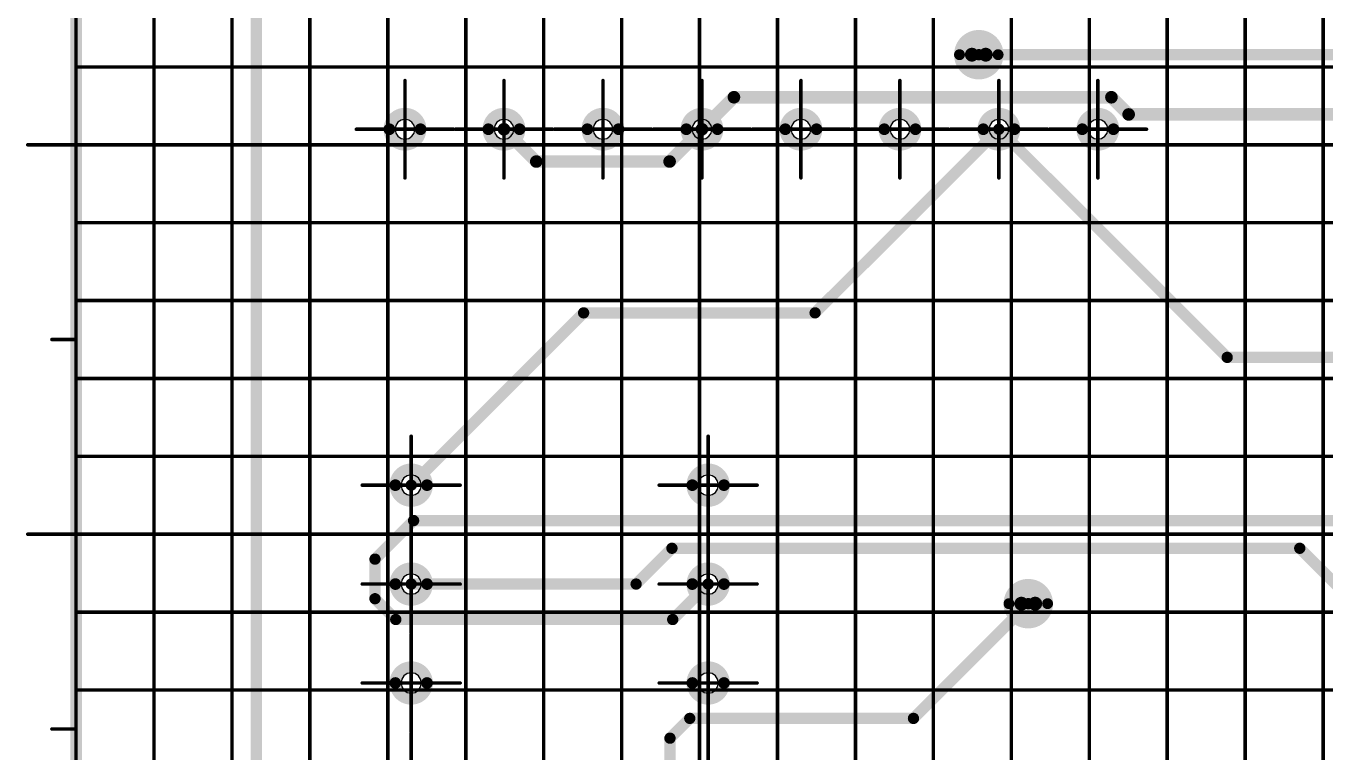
# Model space of a CAD drawing. Header units: millimetres. Extents: x 95 to 923, y 69 to 658.
# Drawn here: x 616.6 to 683.2, y 520.8 to 558.1 of the extents above; entities that cross this region are included whole.
import ezdxf

# ---------------------------------------------------------------- set-up
doc = ezdxf.new("R2010")
doc.units = ezdxf.units.MM
for name, color, linetype in [('Mechanical11', 56, 'Continuous'), ('Mechanical12', 56, 'Continuous'), ('Mechanical7', 56, 'Continuous'), ('Mechanical9', 56, 'Continuous')]:
    doc.layers.add(name, color=color, linetype=linetype)

msp = doc.modelspace()

# ---------------------------------------------------------------- linework, layer by layer
at = {"layer": 'Mechanical11', "color": 7}
for p, q in [((635.551, 553.017), (635.512, 552.822)), ((635.512, 552.822), (636.022, 552.822)), ((635.661, 553.182), (635.551, 553.017)), ((635.827, 553.293), (635.661, 553.182)), ((636.022, 553.332), (635.827, 553.293)), ((636.022, 552.822), (636.022, 553.332)), ((636.217, 553.293), (636.022, 553.332)), ((636.022, 553.332), (636.022, 552.822)), ((636.022, 552.822), (636.532, 552.822)), ((636.382, 553.182), (636.217, 553.293)), ((636.493, 553.017), (636.382, 553.182)), ((636.532, 552.822), (636.493, 553.017)), ((640.631, 553.017), (640.592, 552.822)), ((640.592, 552.822), (641.102, 552.822)), ((640.741, 553.182), (640.631, 553.017)), ((640.907, 553.293), (640.741, 553.182)), ((641.102, 553.332), (640.907, 553.293)), ((641.102, 552.822), (641.102, 553.332)), ((641.297, 553.293), (641.102, 553.332)), ((641.102, 553.332), (641.102, 552.822)), ((641.102, 552.822), (641.612, 552.822)), ((641.462, 553.182), (641.297, 553.293)), ((641.573, 553.017), (641.462, 553.182)), ((641.612, 552.822), (641.573, 553.017)), ((645.711, 553.017), (645.672, 552.822)), ((645.672, 552.822), (646.182, 552.822)), ((645.821, 553.182), (645.711, 553.017)), ((645.987, 553.293), (645.821, 553.182)), ((646.182, 553.332), (645.987, 553.293)), ((646.182, 552.822), (646.182, 553.332)), ((646.377, 553.293), (646.182, 553.332)), ((646.182, 553.332), (646.182, 552.822)), ((646.182, 552.822), (646.692, 552.822)), ((646.542, 553.182), (646.377, 553.293)), ((646.653, 553.017), (646.542, 553.182)), ((646.692, 552.822), (646.653, 553.017)), ((650.791, 553.017), (650.752, 552.822)), ((650.752, 552.822), (651.262, 552.822)), ((650.901, 553.182), (650.791, 553.017)), ((651.067, 553.293), (650.901, 553.182)), ((651.262, 553.332), (651.067, 553.293)), ((651.262, 552.822), (651.262, 553.332)), ((651.457, 553.293), (651.262, 553.332)), ((651.262, 553.332), (651.262, 552.822)), ((651.262, 552.822), (651.772, 552.822)), ((651.622, 553.182), (651.457, 553.293)), ((651.733, 553.017), (651.622, 553.182)), ((651.772, 552.822), (651.733, 553.017)), ((655.871, 553.017), (655.832, 552.822)), ((655.832, 552.822), (656.342, 552.822)), ((655.981, 553.182), (655.871, 553.017)), ((656.147, 553.293), (655.981, 553.182)), ((656.342, 553.332), (656.147, 553.293)), ((656.342, 552.822), (656.342, 553.332)), ((656.537, 553.293), (656.342, 553.332)), ((656.342, 553.332), (656.342, 552.822)), ((656.342, 552.822), (656.852, 552.822)), ((656.702, 553.182), (656.537, 553.293)), ((656.813, 553.017), (656.702, 553.182)), ((656.852, 552.822), (656.813, 553.017)), ((660.951, 553.017), (660.912, 552.822)), ((660.912, 552.822), (661.422, 552.822)), ((661.061, 553.182), (660.951, 553.017)), ((661.227, 553.293), (661.061, 553.182)), ((661.422, 553.332), (661.227, 553.293)), ((661.422, 552.822), (661.422, 553.332)), ((661.617, 553.293), (661.422, 553.332)), ((661.422, 553.332), (661.422, 552.822)), ((661.422, 552.822), (661.932, 552.822)), ((661.782, 553.182), (661.617, 553.293)), ((661.893, 553.017), (661.782, 553.182)), ((661.932, 552.822), (661.893, 553.017)), ((666.031, 553.017), (665.992, 552.822)), ((665.992, 552.822), (666.502, 552.822)), ((666.141, 553.182), (666.031, 553.017)), ((666.307, 553.293), (666.141, 553.182)), ((666.502, 553.332), (666.307, 553.293)), ((666.502, 552.822), (666.502, 553.332)), ((666.697, 553.293), (666.502, 553.332)), ((666.502, 553.332), (666.502, 552.822)), ((666.502, 552.822), (667.012, 552.822)), ((666.862, 553.182), (666.697, 553.293)), ((666.973, 553.017), (666.862, 553.182)), ((667.012, 552.822), (666.973, 553.017)), ((671.111, 553.017), (671.072, 552.822)), ((671.072, 552.822), (671.582, 552.822)), ((671.221, 553.182), (671.111, 553.017)), ((671.387, 553.293), (671.221, 553.182)), ((671.582, 553.332), (671.387, 553.293)), ((671.582, 552.822), (671.582, 553.332)), ((671.777, 553.293), (671.582, 553.332)), ((671.582, 553.332), (671.582, 552.822)), ((671.582, 552.822), (672.092, 552.822)), ((671.942, 553.182), (671.777, 553.293)), ((672.053, 553.017), (671.942, 553.182)), ((672.092, 552.822), (672.053, 553.017)), ((636.542, 535.025), (636.342, 535.065)), ((636.342, 535.065), (636.342, 534.542)), ((636.712, 534.912), (636.542, 535.025)), ((636.825, 534.742), (636.712, 534.912)), ((636.865, 534.542), (636.825, 534.742)), ((651.782, 535.025), (651.582, 535.065)), ((651.582, 535.065), (651.582, 534.542)), ((651.952, 534.912), (651.782, 535.025)), ((652.065, 534.742), (651.952, 534.912)), ((652.105, 534.542), (652.065, 534.742)), ((636.342, 534.542), (635.819, 534.542)), ((635.819, 534.542), (635.859, 534.342)), ((635.859, 534.342), (635.972, 534.172)), ((635.972, 534.172), (636.142, 534.059)), ((636.142, 534.059), (636.342, 534.019)), ((636.342, 534.542), (636.342, 534.019)), ((636.865, 534.542), (636.342, 534.542)), ((636.342, 534.019), (636.342, 534.542)), ((636.342, 534.542), (636.865, 534.542)), ((636.342, 534.019), (636.542, 534.059)), ((636.542, 534.059), (636.712, 534.172)), ((636.712, 534.172), (636.825, 534.342)), ((636.825, 534.342), (636.865, 534.542)), ((651.582, 534.542), (651.059, 534.542)), ((651.059, 534.542), (651.099, 534.342)), ((651.099, 534.342), (651.212, 534.172)), ((651.212, 534.172), (651.382, 534.059)), ((651.382, 534.059), (651.582, 534.019)), ((651.582, 534.542), (651.582, 534.019)), ((652.105, 534.542), (651.582, 534.542)), ((651.582, 534.019), (651.582, 534.542)), ((651.582, 534.542), (652.105, 534.542)), ((651.582, 534.019), (651.782, 534.059)), ((651.782, 534.059), (651.952, 534.172)), ((651.952, 534.172), (652.065, 534.342)), ((652.065, 534.342), (652.105, 534.542)), ((636.342, 529.462), (635.819, 529.462)), ((635.819, 529.462), (635.859, 529.262)), ((636.542, 529.945), (636.342, 529.985)), ((636.342, 529.985), (636.342, 529.462)), ((636.342, 529.462), (636.342, 528.939)), ((636.865, 529.462), (636.342, 529.462)), ((636.342, 528.939), (636.342, 529.462)), ((636.342, 529.462), (636.865, 529.462)), ((636.712, 529.832), (636.542, 529.945)), ((636.825, 529.662), (636.712, 529.832)), ((636.865, 529.462), (636.825, 529.662)), ((636.825, 529.262), (636.865, 529.462)), ((651.582, 529.462), (651.059, 529.462)), ((651.059, 529.462), (651.099, 529.262)), ((651.782, 529.945), (651.582, 529.985)), ((651.582, 529.985), (651.582, 529.462)), ((651.582, 529.462), (651.582, 528.939)), ((652.105, 529.462), (651.582, 529.462)), ((651.582, 528.939), (651.582, 529.462)), ((651.582, 529.462), (652.105, 529.462)), ((651.952, 529.832), (651.782, 529.945)), ((652.065, 529.662), (651.952, 529.832)), ((652.105, 529.462), (652.065, 529.662)), ((652.065, 529.262), (652.105, 529.462)), ((635.859, 529.262), (635.972, 529.092)), ((635.972, 529.092), (636.142, 528.979)), ((636.142, 528.979), (636.342, 528.939)), ((636.342, 528.939), (636.542, 528.979)), ((636.542, 528.979), (636.712, 529.092)), ((636.712, 529.092), (636.825, 529.262)), ((651.099, 529.262), (651.212, 529.092)), ((651.212, 529.092), (651.382, 528.979)), ((651.382, 528.979), (651.582, 528.939)), ((651.582, 528.939), (651.782, 528.979)), ((651.782, 528.979), (651.952, 529.092)), ((651.952, 529.092), (652.065, 529.262)), ((636.542, 524.865), (636.342, 524.905)), ((636.342, 524.905), (636.342, 524.382)), ((636.712, 524.752), (636.542, 524.865)), ((636.825, 524.582), (636.712, 524.752)), ((651.782, 524.865), (651.582, 524.905)), ((651.582, 524.905), (651.582, 524.382)), ((651.952, 524.752), (651.782, 524.865)), ((652.065, 524.582), (651.952, 524.752)), ((636.342, 524.382), (635.819, 524.382)), ((635.819, 524.382), (635.859, 524.182)), ((635.859, 524.182), (635.972, 524.012)), ((635.972, 524.012), (636.142, 523.899)), ((636.342, 524.382), (636.342, 523.859)), ((636.865, 524.382), (636.342, 524.382)), ((636.342, 523.859), (636.342, 524.382)), ((636.342, 524.382), (636.865, 524.382)), ((636.542, 523.899), (636.712, 524.012)), ((636.712, 524.012), (636.825, 524.182)), ((636.865, 524.382), (636.825, 524.582)), ((636.825, 524.182), (636.865, 524.382)), ((651.582, 524.382), (651.059, 524.382)), ((651.059, 524.382), (651.099, 524.182)), ((651.099, 524.182), (651.212, 524.012)), ((651.212, 524.012), (651.382, 523.899)), ((651.582, 524.382), (651.582, 523.859)), ((652.105, 524.382), (651.582, 524.382)), ((651.582, 523.859), (651.582, 524.382)), ((651.582, 524.382), (652.105, 524.382)), ((651.782, 523.899), (651.952, 524.012)), ((651.952, 524.012), (652.065, 524.182)), ((652.105, 524.382), (652.065, 524.582)), ((652.065, 524.182), (652.105, 524.382)), ((636.142, 523.899), (636.342, 523.859)), ((636.342, 523.859), (636.542, 523.899)), ((651.382, 523.899), (651.582, 523.859)), ((651.582, 523.859), (651.782, 523.899))]:
    msp.add_line(p, q, dxfattribs=at)
for points, const_width in [([(665.827, 556.65, 1), (665.116, 556.65, 1)], 0.711), ([(664.938, 556.65, 1), (665.294, 556.65, 1)], 0.356), ([(665.649, 556.65, 1), (666.005, 556.65, 1)], 0.356), ([(668.367, 528.456, 1), (667.656, 528.456, 1)], 0.711), ([(667.478, 528.456, 1), (667.834, 528.456, 1)], 0.356), ([(668.189, 528.456, 1), (668.545, 528.456, 1)], 0.356)]:
    msp.add_lwpolyline(points, format="xyb", close=True, dxfattribs=dict(at, const_width=const_width))
at = {"layer": 'Mechanical12', "color": 7}
for p, q in [((636.022, 552.822), (635.512, 552.822)), ((635.512, 552.822), (635.551, 552.627)), ((636.532, 552.822), (636.022, 552.822)), ((636.022, 552.822), (636.022, 552.312)), ((636.022, 552.312), (636.022, 552.822)), ((636.493, 552.627), (636.532, 552.822)), ((641.102, 552.822), (640.592, 552.822)), ((640.592, 552.822), (640.631, 552.627)), ((641.612, 552.822), (641.102, 552.822)), ((641.102, 552.822), (641.102, 552.312)), ((641.102, 552.312), (641.102, 552.822)), ((641.573, 552.627), (641.612, 552.822)), ((646.182, 552.822), (645.672, 552.822)), ((645.672, 552.822), (645.711, 552.627)), ((646.692, 552.822), (646.182, 552.822)), ((646.182, 552.822), (646.182, 552.312)), ((646.182, 552.312), (646.182, 552.822)), ((646.653, 552.627), (646.692, 552.822)), ((651.262, 552.822), (650.752, 552.822)), ((650.752, 552.822), (650.791, 552.627)), ((651.772, 552.822), (651.262, 552.822)), ((651.262, 552.822), (651.262, 552.312)), ((651.262, 552.312), (651.262, 552.822)), ((651.733, 552.627), (651.772, 552.822)), ((656.342, 552.822), (655.832, 552.822)), ((655.832, 552.822), (655.871, 552.627)), ((656.852, 552.822), (656.342, 552.822)), ((656.342, 552.822), (656.342, 552.312)), ((656.342, 552.312), (656.342, 552.822)), ((656.813, 552.627), (656.852, 552.822)), ((661.422, 552.822), (660.912, 552.822)), ((660.912, 552.822), (660.951, 552.627)), ((661.932, 552.822), (661.422, 552.822)), ((661.422, 552.822), (661.422, 552.312)), ((661.422, 552.312), (661.422, 552.822)), ((661.893, 552.627), (661.932, 552.822)), ((666.502, 552.822), (665.992, 552.822)), ((665.992, 552.822), (666.031, 552.627)), ((667.012, 552.822), (666.502, 552.822)), ((666.502, 552.822), (666.502, 552.312)), ((666.502, 552.312), (666.502, 552.822)), ((666.973, 552.627), (667.012, 552.822)), ((671.582, 552.822), (671.072, 552.822)), ((671.072, 552.822), (671.111, 552.627)), ((672.092, 552.822), (671.582, 552.822)), ((671.582, 552.822), (671.582, 552.312)), ((671.582, 552.312), (671.582, 552.822)), ((672.053, 552.627), (672.092, 552.822)), ((635.551, 552.627), (635.661, 552.461)), ((635.661, 552.461), (635.827, 552.351)), ((635.827, 552.351), (636.022, 552.312)), ((636.022, 552.312), (636.217, 552.351)), ((636.217, 552.351), (636.382, 552.461)), ((636.382, 552.461), (636.493, 552.627)), ((640.631, 552.627), (640.741, 552.461)), ((640.741, 552.461), (640.907, 552.351)), ((640.907, 552.351), (641.102, 552.312)), ((641.102, 552.312), (641.297, 552.351)), ((641.297, 552.351), (641.462, 552.461)), ((641.462, 552.461), (641.573, 552.627)), ((645.711, 552.627), (645.821, 552.461)), ((645.821, 552.461), (645.987, 552.351)), ((645.987, 552.351), (646.182, 552.312)), ((646.182, 552.312), (646.377, 552.351)), ((646.377, 552.351), (646.542, 552.461)), ((646.542, 552.461), (646.653, 552.627)), ((650.791, 552.627), (650.901, 552.461)), ((650.901, 552.461), (651.067, 552.351)), ((651.067, 552.351), (651.262, 552.312)), ((651.262, 552.312), (651.457, 552.351)), ((651.457, 552.351), (651.622, 552.461)), ((651.622, 552.461), (651.733, 552.627)), ((655.871, 552.627), (655.981, 552.461)), ((655.981, 552.461), (656.147, 552.351)), ((656.147, 552.351), (656.342, 552.312)), ((656.342, 552.312), (656.537, 552.351)), ((656.537, 552.351), (656.702, 552.461)), ((656.702, 552.461), (656.813, 552.627)), ((660.951, 552.627), (661.061, 552.461)), ((661.061, 552.461), (661.227, 552.351)), ((661.227, 552.351), (661.422, 552.312)), ((661.422, 552.312), (661.617, 552.351)), ((661.617, 552.351), (661.782, 552.461)), ((661.782, 552.461), (661.893, 552.627)), ((666.031, 552.627), (666.141, 552.461)), ((666.141, 552.461), (666.307, 552.351)), ((666.307, 552.351), (666.502, 552.312)), ((666.502, 552.312), (666.697, 552.351)), ((666.697, 552.351), (666.862, 552.461)), ((666.862, 552.461), (666.973, 552.627)), ((671.111, 552.627), (671.221, 552.461)), ((671.221, 552.461), (671.387, 552.351)), ((671.387, 552.351), (671.582, 552.312)), ((671.582, 552.312), (671.777, 552.351)), ((671.777, 552.351), (671.942, 552.461)), ((671.942, 552.461), (672.053, 552.627)), ((635.859, 534.742), (635.819, 534.542)), ((635.972, 534.912), (635.859, 534.742)), ((636.142, 535.025), (635.972, 534.912)), ((636.342, 535.065), (636.142, 535.025)), ((636.342, 534.542), (636.342, 535.065)), ((651.099, 534.742), (651.059, 534.542)), ((651.212, 534.912), (651.099, 534.742)), ((651.382, 535.025), (651.212, 534.912)), ((651.582, 535.065), (651.382, 535.025)), ((651.582, 534.542), (651.582, 535.065)), ((635.819, 534.542), (636.342, 534.542)), ((651.059, 534.542), (651.582, 534.542)), ((635.859, 529.662), (635.819, 529.462)), ((635.819, 529.462), (636.342, 529.462)), ((635.972, 529.832), (635.859, 529.662)), ((636.142, 529.945), (635.972, 529.832)), ((636.342, 529.985), (636.142, 529.945)), ((636.342, 529.462), (636.342, 529.985)), ((651.099, 529.662), (651.059, 529.462)), ((651.059, 529.462), (651.582, 529.462)), ((651.212, 529.832), (651.099, 529.662)), ((651.382, 529.945), (651.212, 529.832)), ((651.582, 529.985), (651.382, 529.945)), ((651.582, 529.462), (651.582, 529.985)), ((635.972, 524.752), (635.859, 524.582)), ((636.142, 524.865), (635.972, 524.752)), ((636.342, 524.905), (636.142, 524.865)), ((636.342, 524.382), (636.342, 524.905)), ((651.212, 524.752), (651.099, 524.582)), ((651.382, 524.865), (651.212, 524.752)), ((651.582, 524.905), (651.382, 524.865)), ((651.582, 524.382), (651.582, 524.905)), ((635.859, 524.582), (635.819, 524.382)), ((635.819, 524.382), (636.342, 524.382)), ((651.099, 524.582), (651.059, 524.382)), ((651.059, 524.382), (651.582, 524.382))]:
    msp.add_line(p, q, dxfattribs=at)
for points, const_width in [([(619.142, 250.822), (619.142, 612.022)], 0.6), ([(619.142, 250.822), (619.142, 612.022)], 0.6), ([(628.388, 490.102), (628.388, 585.403)], 0.58), ([(665.472, 556.65), (686.096, 556.65)], 0.58), ([(651.262, 552.822), (652.906, 554.465)], 0.646), ([(652.906, 554.465), (672.279, 554.465)], 0.646), ([(672.279, 554.465), (673.162, 553.582)], 0.646), ([(673.162, 553.582), (686.182, 553.582)], 0.646), ([(641.102, 552.822), (642.76, 551.163)], 0.646), ([(649.604, 551.163), (651.262, 552.822)], 0.646), ([(657.071, 543.391), (666.502, 552.822)], 0.58), ([(666.502, 552.822), (678.219, 541.105)], 0.58), ([(642.76, 551.163), (649.604, 551.163)], 0.646), ([(636.342, 534.542), (645.191, 543.391)], 0.58), ([(645.191, 543.391), (657.071, 543.391)], 0.58), ([(678.219, 541.105), (696.053, 541.105)], 0.58), ([(634.484, 530.742), (636.465, 532.723)], 0.58), ([(636.465, 532.723), (708.956, 532.723)], 0.58), ([(647.885, 529.462), (649.724, 531.301)], 0.58), ([(649.724, 531.301), (681.943, 531.301)], 0.58), ([(681.943, 531.301), (707.182, 506.062)], 0.58), ([(634.484, 528.71), (634.484, 530.742)], 0.58), ([(636.342, 529.462), (647.885, 529.462)], 0.58), ([(649.763, 527.643), (651.582, 529.462)], 0.58), ([(634.484, 528.71), (635.55, 527.643)], 0.58), ([(662.119, 522.563), (668.012, 528.456)], 0.58), ([(635.55, 527.643), (649.763, 527.643)], 0.58), ([(649.622, 521.547), (650.638, 522.563)], 0.58), ([(650.638, 522.563), (662.119, 522.563)], 0.58), ([(649.622, 514.181), (649.622, 521.547)], 0.58)]:
    msp.add_lwpolyline(points, dxfattribs=dict(at, const_width=const_width))
for points, const_width in [([(666.462, 556.65, 1), (664.481, 556.65, 1)], 0.559), ([(664.341, 556.65, 1), (664.621, 556.65, 1)], 0.279), ([(665.327, 556.65, 1), (665.617, 556.65, 1)], 0.29), ([(666.322, 556.65, 1), (666.602, 556.65, 1)], 0.279), ([(652.744, 554.465, 1), (653.067, 554.465, 1)], 0.323), ([(652.744, 554.465, 1), (653.067, 554.465, 1)], 0.323), ([(672.117, 554.465, 1), (672.44, 554.465, 1)], 0.323), ([(672.117, 554.465, 1), (672.44, 554.465, 1)], 0.323), ([(636.822, 552.822, 1), (635.222, 552.822, 1)], 0.6), ([(641.902, 552.822, 1), (640.302, 552.822, 1)], 0.6), ([(646.982, 552.822, 1), (645.382, 552.822, 1)], 0.6), ([(652.062, 552.822, 1), (650.462, 552.822, 1)], 0.6), ([(657.142, 552.822, 1), (655.542, 552.822, 1)], 0.6), ([(662.222, 552.822, 1), (660.622, 552.822, 1)], 0.6), ([(667.302, 552.822, 1), (665.702, 552.822, 1)], 0.6), ([(672.382, 552.822, 1), (670.782, 552.822, 1)], 0.6), ([(673.001, 553.582, 1), (673.324, 553.582, 1)], 0.323), ([(673.001, 553.582, 1), (673.324, 553.582, 1)], 0.323), ([(635.072, 552.822, 1), (635.372, 552.822, 1)], 0.3), ([(636.672, 552.822, 1), (636.972, 552.822, 1)], 0.3), ([(640.152, 552.822, 1), (640.452, 552.822, 1)], 0.3), ([(640.94, 552.822, 1), (641.263, 552.822, 1)], 0.323), ([(641.752, 552.822, 1), (642.052, 552.822, 1)], 0.3), ([(645.232, 552.822, 1), (645.532, 552.822, 1)], 0.3), ([(646.832, 552.822, 1), (647.132, 552.822, 1)], 0.3), ([(650.312, 552.822, 1), (650.612, 552.822, 1)], 0.3), ([(651.1, 552.822, 1), (651.423, 552.822, 1)], 0.323), ([(651.1, 552.822, 1), (651.423, 552.822, 1)], 0.323), ([(651.912, 552.822, 1), (652.212, 552.822, 1)], 0.3), ([(655.392, 552.822, 1), (655.692, 552.822, 1)], 0.3), ([(656.992, 552.822, 1), (657.292, 552.822, 1)], 0.3), ([(660.472, 552.822, 1), (660.772, 552.822, 1)], 0.3), ([(662.072, 552.822, 1), (662.372, 552.822, 1)], 0.3), ([(665.552, 552.822, 1), (665.852, 552.822, 1)], 0.3), ([(666.357, 552.822, 1), (666.647, 552.822, 1)], 0.29), ([(666.357, 552.822, 1), (666.647, 552.822, 1)], 0.29), ([(667.152, 552.822, 1), (667.452, 552.822, 1)], 0.3), ([(670.632, 552.822, 1), (670.932, 552.822, 1)], 0.3), ([(672.232, 552.822, 1), (672.532, 552.822, 1)], 0.3), ([(642.599, 551.163, 1), (642.922, 551.163, 1)], 0.323), ([(642.599, 551.163, 1), (642.922, 551.163, 1)], 0.323), ([(649.442, 551.163, 1), (649.765, 551.163, 1)], 0.323), ([(649.442, 551.163, 1), (649.765, 551.163, 1)], 0.323), ([(645.046, 543.391, 1), (645.336, 543.391, 1)], 0.29), ([(645.046, 543.391, 1), (645.336, 543.391, 1)], 0.29), ([(656.926, 543.391, 1), (657.216, 543.391, 1)], 0.29), ([(656.926, 543.391, 1), (657.216, 543.391, 1)], 0.29), ([(678.074, 541.105, 1), (678.364, 541.105, 1)], 0.29), ([(678.074, 541.105, 1), (678.364, 541.105, 1)], 0.29), ([(637.155, 534.542, 1), (635.529, 534.542, 1)], 0.6), ([(652.395, 534.542, 1), (650.769, 534.542, 1)], 0.6), ([(635.379, 534.542, 1), (635.679, 534.542, 1)], 0.3), ([(636.197, 534.542, 1), (636.487, 534.542, 1)], 0.29), ([(637.005, 534.542, 1), (637.305, 534.542, 1)], 0.3), ([(650.619, 534.542, 1), (650.919, 534.542, 1)], 0.3), ([(652.245, 534.542, 1), (652.545, 534.542, 1)], 0.3), ([(636.32, 532.723, 1), (636.61, 532.723, 1)], 0.29), ([(636.32, 532.723, 1), (636.61, 532.723, 1)], 0.29), ([(649.579, 531.301, 1), (649.869, 531.301, 1)], 0.29), ([(649.579, 531.301, 1), (649.869, 531.301, 1)], 0.29), ([(681.798, 531.301, 1), (682.088, 531.301, 1)], 0.29), ([(681.798, 531.301, 1), (682.088, 531.301, 1)], 0.29), ([(634.339, 530.742, 1), (634.629, 530.742, 1)], 0.29), ([(634.339, 530.742, 1), (634.629, 530.742, 1)], 0.29), ([(637.155, 529.462, 1), (635.529, 529.462, 1)], 0.6), ([(652.395, 529.462, 1), (650.769, 529.462, 1)], 0.6), ([(635.379, 529.462, 1), (635.679, 529.462, 1)], 0.3), ([(636.197, 529.462, 1), (636.487, 529.462, 1)], 0.29), ([(637.005, 529.462, 1), (637.305, 529.462, 1)], 0.3), ([(647.74, 529.462, 1), (648.03, 529.462, 1)], 0.29), ([(647.74, 529.462, 1), (648.03, 529.462, 1)], 0.29), ([(650.619, 529.462, 1), (650.919, 529.462, 1)], 0.3), ([(651.437, 529.462, 1), (651.727, 529.462, 1)], 0.29), ([(652.245, 529.462, 1), (652.545, 529.462, 1)], 0.3), ([(669.002, 528.456, 1), (667.021, 528.456, 1)], 0.559), ([(634.339, 528.71, 1), (634.629, 528.71, 1)], 0.29), ([(634.339, 528.71, 1), (634.629, 528.71, 1)], 0.29), ([(666.881, 528.456, 1), (667.161, 528.456, 1)], 0.279), ([(667.867, 528.456, 1), (668.157, 528.456, 1)], 0.29), ([(668.862, 528.456, 1), (669.142, 528.456, 1)], 0.279), ([(635.405, 527.643, 1), (635.695, 527.643, 1)], 0.29), ([(635.405, 527.643, 1), (635.695, 527.643, 1)], 0.29), ([(649.618, 527.643, 1), (649.908, 527.643, 1)], 0.29), ([(649.618, 527.643, 1), (649.908, 527.643, 1)], 0.29), ([(637.155, 524.382, 1), (635.529, 524.382, 1)], 0.6), ([(652.395, 524.382, 1), (650.769, 524.382, 1)], 0.6), ([(635.379, 524.382, 1), (635.679, 524.382, 1)], 0.3), ([(637.005, 524.382, 1), (637.305, 524.382, 1)], 0.3), ([(650.619, 524.382, 1), (650.919, 524.382, 1)], 0.3), ([(652.245, 524.382, 1), (652.545, 524.382, 1)], 0.3), ([(650.493, 522.563, 1), (650.783, 522.563, 1)], 0.29), ([(650.493, 522.563, 1), (650.783, 522.563, 1)], 0.29), ([(661.974, 522.563, 1), (662.264, 522.563, 1)], 0.29), ([(661.974, 522.563, 1), (662.264, 522.563, 1)], 0.29), ([(649.477, 521.547, 1), (649.767, 521.547, 1)], 0.29), ([(649.477, 521.547, 1), (649.767, 521.547, 1)], 0.29)]:
    msp.add_lwpolyline(points, format="xyb", close=True, dxfattribs=dict(at, const_width=const_width))
at = {"layer": 'Mechanical7', "color": 7, "const_width": 0.18}
for points in [[(636.022, 550.322), (636.022, 555.322)], [(641.102, 550.322), (641.102, 555.322)], [(646.182, 550.322), (646.182, 555.322)], [(651.262, 550.322), (651.262, 555.322)], [(656.342, 550.322), (656.342, 555.322)], [(661.422, 550.322), (661.422, 555.322)], [(666.502, 550.322), (666.502, 555.322)], [(671.582, 550.322), (671.582, 555.322)], [(633.522, 552.822), (638.522, 552.822)], [(638.602, 552.822), (643.602, 552.822)], [(643.682, 552.822), (648.682, 552.822)], [(648.762, 552.822), (653.762, 552.822)], [(653.842, 552.822), (658.842, 552.822)], [(658.922, 552.822), (663.922, 552.822)], [(664.002, 552.822), (669.002, 552.822)], [(669.082, 552.822), (674.082, 552.822)], [(636.342, 532.029), (636.342, 537.055)], [(651.582, 532.029), (651.582, 537.055)], [(633.829, 534.542), (638.855, 534.542)], [(649.069, 534.542), (654.095, 534.542)], [(636.342, 526.949), (636.342, 531.975)], [(651.582, 526.949), (651.582, 531.975)], [(633.829, 529.462), (638.855, 529.462)], [(649.069, 529.462), (654.095, 529.462)], [(636.342, 521.869), (636.342, 526.895)], [(651.582, 521.869), (651.582, 526.895)], [(633.829, 524.382), (638.855, 524.382)], [(649.069, 524.382), (654.095, 524.382)], [(636.342, 516.789), (636.342, 521.815)], [(651.582, 516.789), (651.582, 521.815)]]:
    msp.add_lwpolyline(points, dxfattribs=at)
at = {"layer": 'Mechanical7', "color": 7, "const_width": 0.09}
for points in [[(635.977, 555.322, 1), (636.067, 555.322, 1)], [(641.057, 555.322, 1), (641.147, 555.322, 1)], [(646.137, 555.322, 1), (646.227, 555.322, 1)], [(651.217, 555.322, 1), (651.307, 555.322, 1)], [(656.297, 555.322, 1), (656.387, 555.322, 1)], [(661.377, 555.322, 1), (661.467, 555.322, 1)], [(666.457, 555.322, 1), (666.547, 555.322, 1)], [(671.537, 555.322, 1), (671.627, 555.322, 1)], [(633.477, 552.822, 1), (633.567, 552.822, 1)], [(638.477, 552.822, 1), (638.567, 552.822, 1)], [(638.557, 552.822, 1), (638.647, 552.822, 1)], [(643.557, 552.822, 1), (643.647, 552.822, 1)], [(643.637, 552.822, 1), (643.727, 552.822, 1)], [(648.637, 552.822, 1), (648.727, 552.822, 1)], [(648.717, 552.822, 1), (648.807, 552.822, 1)], [(653.717, 552.822, 1), (653.807, 552.822, 1)], [(653.797, 552.822, 1), (653.887, 552.822, 1)], [(658.797, 552.822, 1), (658.887, 552.822, 1)], [(658.877, 552.822, 1), (658.967, 552.822, 1)], [(663.877, 552.822, 1), (663.967, 552.822, 1)], [(663.957, 552.822, 1), (664.047, 552.822, 1)], [(668.957, 552.822, 1), (669.047, 552.822, 1)], [(669.037, 552.822, 1), (669.127, 552.822, 1)], [(674.037, 552.822, 1), (674.127, 552.822, 1)], [(635.977, 550.322, 1), (636.067, 550.322, 1)], [(641.057, 550.322, 1), (641.147, 550.322, 1)], [(646.137, 550.322, 1), (646.227, 550.322, 1)], [(651.217, 550.322, 1), (651.307, 550.322, 1)], [(656.297, 550.322, 1), (656.387, 550.322, 1)], [(661.377, 550.322, 1), (661.467, 550.322, 1)], [(666.457, 550.322, 1), (666.547, 550.322, 1)], [(671.537, 550.322, 1), (671.627, 550.322, 1)], [(636.297, 537.055, 1), (636.387, 537.055, 1)], [(651.537, 537.055, 1), (651.627, 537.055, 1)], [(633.784, 534.542, 1), (633.874, 534.542, 1)], [(638.81, 534.542, 1), (638.9, 534.542, 1)], [(649.024, 534.542, 1), (649.114, 534.542, 1)], [(654.05, 534.542, 1), (654.14, 534.542, 1)], [(636.297, 532.029, 1), (636.387, 532.029, 1)], [(636.297, 531.975, 1), (636.387, 531.975, 1)], [(651.537, 532.029, 1), (651.627, 532.029, 1)], [(651.537, 531.975, 1), (651.627, 531.975, 1)], [(633.784, 529.462, 1), (633.874, 529.462, 1)], [(638.81, 529.462, 1), (638.9, 529.462, 1)], [(649.024, 529.462, 1), (649.114, 529.462, 1)], [(654.05, 529.462, 1), (654.14, 529.462, 1)], [(636.297, 526.949, 1), (636.387, 526.949, 1)], [(636.297, 526.895, 1), (636.387, 526.895, 1)], [(651.537, 526.949, 1), (651.627, 526.949, 1)], [(651.537, 526.895, 1), (651.627, 526.895, 1)], [(633.784, 524.382, 1), (633.874, 524.382, 1)], [(638.81, 524.382, 1), (638.9, 524.382, 1)], [(649.024, 524.382, 1), (649.114, 524.382, 1)], [(654.05, 524.382, 1), (654.14, 524.382, 1)], [(636.297, 521.869, 1), (636.387, 521.869, 1)], [(636.297, 521.815, 1), (636.387, 521.815, 1)], [(651.537, 521.869, 1), (651.627, 521.869, 1)], [(651.537, 521.815, 1), (651.627, 521.815, 1)]]:
    msp.add_lwpolyline(points, format="xyb", close=True, dxfattribs=at)
at = {"layer": 'Mechanical9', "color": 7, "const_width": 0.18}
for points in [[(619.142, 250.822), (619.142, 612.022)], [(623.142, 250.822), (623.142, 612.022)], [(627.142, 250.822), (627.142, 612.022)], [(631.142, 250.822), (631.142, 612.022)], [(635.142, 250.822), (635.142, 612.022)], [(639.142, 250.822), (639.142, 612.022)], [(643.142, 250.822), (643.142, 612.022)], [(647.142, 250.822), (647.142, 612.022)], [(651.142, 250.822), (651.142, 612.022)], [(655.142, 250.822), (655.142, 612.022)], [(659.142, 250.822), (659.142, 612.022)], [(663.142, 250.822), (663.142, 612.022)], [(667.142, 250.822), (667.142, 612.022)], [(671.142, 250.822), (671.142, 612.022)], [(675.142, 250.822), (675.142, 612.022)], [(679.142, 250.822), (679.142, 612.022)], [(683.142, 250.822), (683.142, 612.022)], [(619.142, 556.022), (861.342, 556.022)], [(616.662, 552.022), (619.142, 552.022)], [(617.902, 552.022), (619.142, 552.022)], [(619.142, 552.022), (861.342, 552.022)], [(619.142, 548.022), (861.342, 548.022)], [(619.142, 544.022), (861.342, 544.022)], [(617.902, 542.022), (619.142, 542.022)], [(619.142, 540.022), (861.342, 540.022)], [(619.142, 536.022), (861.342, 536.022)], [(616.662, 532.022), (619.142, 532.022)], [(617.902, 532.022), (619.142, 532.022)], [(619.142, 532.022), (861.342, 532.022)], [(619.142, 528.022), (861.342, 528.022)], [(619.142, 524.022), (861.342, 524.022)], [(617.902, 522.022), (619.142, 522.022)]]:
    msp.add_lwpolyline(points, dxfattribs=at)
at = {"layer": 'Mechanical9', "color": 7, "const_width": 0.09}
for points in [[(619.097, 556.022, 1), (619.187, 556.022, 1)], [(616.617, 552.022, 1), (616.707, 552.022, 1)], [(617.857, 552.022, 1), (617.947, 552.022, 1)], [(619.097, 552.022, 1), (619.187, 552.022, 1)], [(619.097, 552.022, 1), (619.187, 552.022, 1)], [(619.097, 552.022, 1), (619.187, 552.022, 1)], [(619.097, 548.022, 1), (619.187, 548.022, 1)], [(619.097, 544.022, 1), (619.187, 544.022, 1)], [(617.857, 542.022, 1), (617.947, 542.022, 1)], [(619.097, 542.022, 1), (619.187, 542.022, 1)], [(619.097, 540.022, 1), (619.187, 540.022, 1)], [(619.097, 536.022, 1), (619.187, 536.022, 1)], [(616.617, 532.022, 1), (616.707, 532.022, 1)], [(617.857, 532.022, 1), (617.947, 532.022, 1)], [(619.097, 532.022, 1), (619.187, 532.022, 1)], [(619.097, 532.022, 1), (619.187, 532.022, 1)], [(619.097, 532.022, 1), (619.187, 532.022, 1)], [(619.097, 528.022, 1), (619.187, 528.022, 1)], [(619.097, 524.022, 1), (619.187, 524.022, 1)], [(617.857, 522.022, 1), (617.947, 522.022, 1)], [(619.097, 522.022, 1), (619.187, 522.022, 1)]]:
    msp.add_lwpolyline(points, format="xyb", close=True, dxfattribs=at)

doc.saveas('drawing.dxf')
